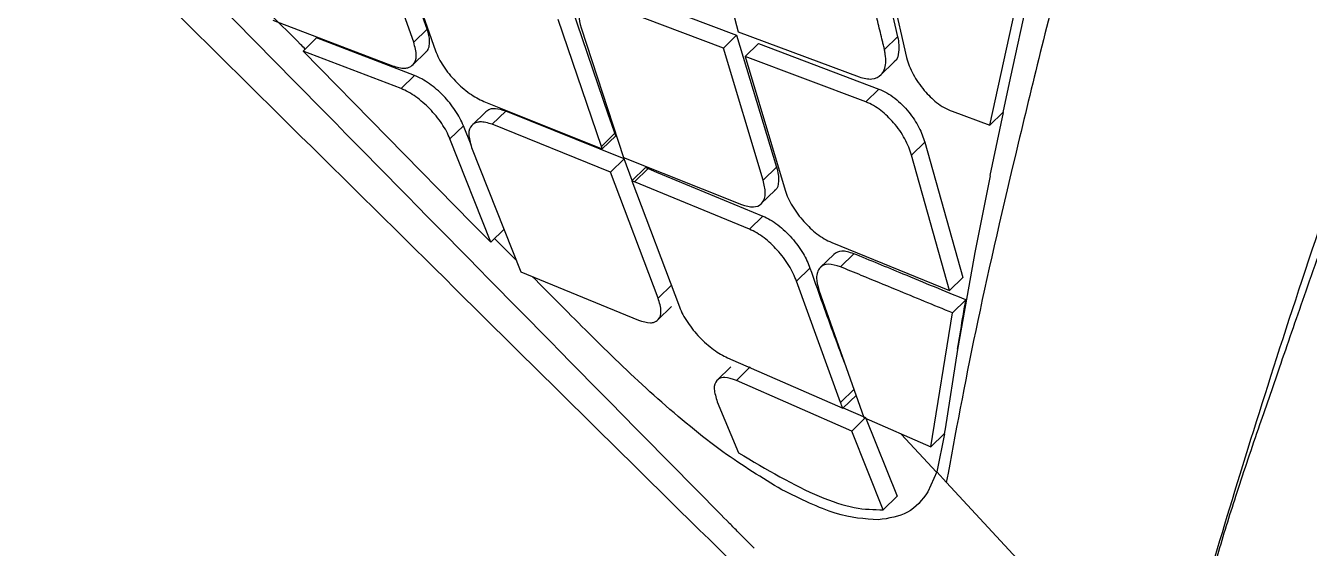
# Model space of a CAD drawing. Extents: x 525 to 613, y 487 to 635.
# Drawn here: x 602.229 to 603.524, y 575.983 to 576.51 of the extents above; entities that cross this region are included whole.
import ezdxf

# ---------------------------------------------------------------- set-up
doc = ezdxf.new("R2010")
doc.units = 0
doc.header["$MEASUREMENT"] = 0
doc.layers.add('1', color=4, linetype='Continuous')
doc.layers.add('STD TEST', color=3, linetype='Continuous')

# ---------------------------------------------------------------- blocks, each defined once
blk = doc.blocks.new('2023 VANGUARD')
at = {"layer": '1', "color": 3, "linetype": 'Continuous', "lineweight": 25}
for p, q in [((33.6743, -16.1846), (33.6286, -16.0552)), ((33.9518, -16.049), (33.9882, -16.1873)), ((34.1157, -16.0507), (34.1489, -16.1923)), ((33.6608, -16.1978), (33.6152, -16.0684)), ((33.6374, -16.0772), (33.6827, -16.2063)), ((34.1252, -16.0713), (34.158, -16.2133)), ((34.2418, -16.2814), (34.2751, -16.1308)), ((33.8662, -16.1452), (33.9864, -16.1908)), ((34.2825, -16.1428), (34.2623, -16.2341)), ((33.9731, -16.2038), (33.8528, -16.1583)), ((33.8572, -16.2714), (33.8202, -16.1627)), ((33.5185, -16.1756), (33.6393, -16.2215)), ((33.6608, -16.1978), (33.6743, -16.1846)), ((33.8501, -16.3029), (33.8065, -16.1748)), ((33.8295, -16.1833), (33.8725, -16.3142)), ((33.5492, -16.2068), (33.5627, -16.1935)), ((33.6615, -16.2313), (33.5627, -16.1935)), ((33.9864, -16.1908), (33.9731, -16.2038)), ((33.9864, -16.1908), (34.0267, -16.3238)), ((33.9882, -16.1873), (34.1102, -16.2328)), ((33.9952, -16.2121), (34.0085, -16.1992)), ((34.0085, -16.1991), (34.1301, -16.245)), ((34.1357, -16.2052), (34.1489, -16.1923)), ((33.7195, -16.3803), (33.5492, -16.2068)), ((33.648, -16.2446), (33.5492, -16.2068)), ((33.6597, -16.2207), (33.6732, -16.2074)), ((34.0133, -16.3369), (33.9731, -16.2038)), ((34.1168, -16.258), (33.9952, -16.2121)), ((33.9952, -16.2121), (34.0353, -16.3469)), ((34.1319, -16.2307), (34.1451, -16.2178)), ((33.648, -16.2446), (33.6615, -16.2313)), ((34.2623, -16.2341), (34.255, -16.2685)), ((34.1168, -16.258), (34.1301, -16.245)), ((33.7314, -16.2575), (33.851, -16.3053)), ((33.7334, -16.268), (33.7198, -16.2813)), ((33.74, -16.2806), (33.7536, -16.2674)), ((33.873, -16.3154), (33.7536, -16.2674)), ((33.8605, -16.2809), (33.8572, -16.2715)), ((34.2038, -16.2674), (34.2418, -16.2814)), ((34.2418, -16.2814), (34.255, -16.2685)), ((34.2553, -16.2686), (34.242, -16.3323)), ((33.7108, -16.282), (33.6973, -16.2953)), ((33.7186, -16.3014), (33.7108, -16.282)), ((33.8594, -16.3287), (33.74, -16.2806)), ((33.8501, -16.3029), (33.8636, -16.2896)), ((33.8636, -16.2896), (33.8605, -16.2809)), ((33.8645, -16.2921), (33.8636, -16.2896)), ((33.7385, -16.3995), (33.6973, -16.2953)), ((33.8645, -16.2921), (33.851, -16.3053)), ((34.163, -16.3117), (34.1762, -16.2987)), ((34.1762, -16.2987), (34.2148, -16.4351)), ((33.7191, -16.3039), (33.7687, -16.4293)), ((33.8594, -16.3287), (33.8729, -16.3154)), ((33.8725, -16.3141), (33.9913, -16.3615)), ((33.8812, -16.3372), (33.873, -16.3154)), ((34.2013, -16.4482), (34.163, -16.3117)), ((33.9073, -16.4558), (33.8594, -16.3287)), ((33.8809, -16.3375), (33.8945, -16.3242)), ((33.8836, -16.3386), (33.8972, -16.3253)), ((33.8945, -16.3242), (33.8972, -16.3253)), ((33.8972, -16.3253), (33.9056, -16.3288)), ((33.9056, -16.3288), (34.0129, -16.3732)), ((34.0133, -16.3369), (34.0267, -16.3238)), ((33.8836, -16.3386), (33.8809, -16.3375)), ((33.8809, -16.3375), (33.9287, -16.4648)), ((33.9994, -16.3864), (33.8836, -16.3386)), ((34.2421, -16.3325), (34.2268, -16.4098)), ((34.0114, -16.3606), (34.0249, -16.3474)), ((33.7195, -16.3803), (33.7385, -16.3995)), ((34.0129, -16.3732), (33.9994, -16.3864)), ((33.7521, -16.3862), (33.7385, -16.3995)), ((33.7643, -16.4181), (33.7422, -16.3959)), ((34.0824, -16.3998), (34.2013, -16.4482)), ((34.0844, -16.4118), (34.0709, -16.425)), ((34.0912, -16.4243), (34.1047, -16.4111)), ((34.2269, -16.4099), (34.2224, -16.4343)), ((33.7687, -16.4293), (33.8874, -16.478)), ((34.0469, -16.4388), (34.0605, -16.4256)), ((33.9073, -16.4558), (33.921, -16.4424)), ((34.0914, -16.5613), (34.0469, -16.4388)), ((34.2013, -16.4482), (34.2147, -16.4351)), ((34.2225, -16.4344), (34.2094, -16.5076)), ((34.0694, -16.4479), (34.1147, -16.5765)), ((34.2043, -16.4709), (34.2177, -16.4577)), ((33.9071, -16.4779), (33.9208, -16.4645)), ((34.1823, -16.6061), (34.2043, -16.4709)), ((34.2093, -16.5076), (34.1968, -16.5878)), ((33.9773, -16.5162), (34.0937, -16.5671)), ((33.9807, -16.5253), (33.9669, -16.5388)), ((33.9864, -16.5389), (34.0001, -16.5254)), ((34.1026, -16.59), (33.9864, -16.5389)), ((34.0914, -16.5613), (34.1052, -16.5478)), ((33.967, -16.5606), (33.9884, -16.612)), ((34.0937, -16.5671), (34.1074, -16.5537)), ((34.0941, -16.5667), (34.1164, -16.5765)), ((34.1026, -16.59), (34.1164, -16.5765)), ((34.1147, -16.5765), (34.1823, -16.6061)), ((34.1164, -16.5765), (34.1483, -16.6558)), ((34.1968, -16.5878), (34.196, -16.5927)), ((34.1344, -16.6694), (34.1026, -16.59)), ((34.1882, -16.6314), (34.1526, -16.5931)), ((34.1823, -16.6061), (34.196, -16.5927)), ((34.1963, -16.5929), (34.1883, -16.6313)), ((34.1883, -16.6313), (34.1795, -16.6514)), ((34.1981, -16.6418), (34.1883, -16.6313)), ((34.3697, -16.827), (34.1981, -16.6418)), ((34.1344, -16.6694), (34.1483, -16.6558))]:
    blk.add_line(p, q, dxfattribs=at)
at = {"layer": '1', "color": 3, "linetype": 'Continuous', "lineweight": 25, "flags": 128}
for points in [[(33.851, -16.3053), (33.8505, -16.304), (33.8501, -16.3029)], [(34.0042, -16.7083), (33.9959, -16.6999), (33.9893, -16.6933)]]:
    blk.add_lwpolyline(points, dxfattribs=at)
at = {"layer": '1', "color": 3, "linetype": 'Continuous', "lineweight": 25}
for points, knots in [([(26.8663, -9.7116), (26.937, -9.7812), (27.0812, -9.923), (27.2872, -10.1253), (27.4722, -10.3069), (27.6216, -10.4534), (27.7474, -10.5767), (27.8647, -10.6918), (27.9896, -10.8141), (28.1434, -10.965), (28.3305, -11.1483), (28.5539, -11.3673), (28.7978, -11.6064), (29.1727, -11.974), (29.664, -12.4562), (30.258, -13.0407), (30.9241, -13.6973), (31.6654, -14.4298), (32.3021, -15.0605), (32.756, -15.5099), (33.0391, -15.7902), (33.347, -16.0949), (33.6662, -16.4106), (33.8829, -16.6245), (33.9883, -16.7285)], [0, 0, 0, 0, 0.029767, 0.060688, 0.086611, 0.107534, 0.123455, 0.139475, 0.15683, 0.175896, 0.204115, 0.235405, 0.26976, 0.306593, 0.392938, 0.476282, 0.556631, 0.673578, 0.789035, 0.825555, 0.865273, 0.90861, 0.955567, 1, 1, 1, 1]), ([(33.9893, -16.6933), (33.9889, -16.6929), (33.9856, -16.6895), (33.9746, -16.6784), (33.9354, -16.6386), (33.7891, -16.4902), (33.2206, -15.9119), (32.0987, -14.7662), (31.072, -13.7471), (30.4807, -13.1602)], [0, 0, 0, 0, 0.000353, 0.002828, 0.009436, 0.033986, 0.128384, 0.498019, 1, 1, 1, 1]), ([(34.4345, -16.8379), (34.4456, -16.7984), (34.4679, -16.7194), (34.5097, -16.5834), (34.5588, -16.4306), (34.6176, -16.2588), (34.6898, -16.0689), (34.7712, -15.8583), (34.8637, -15.6362), (34.9793, -15.3549), (35.1221, -15.0114), (35.2893, -14.6043), (35.4569, -14.187), (35.6227, -13.7628), (35.7298, -13.4752), (35.7833, -13.3315)], [0, 0, 0, 0, 0.062561, 0.125095, 0.187382, 0.249789, 0.312754, 0.37631, 0.439124, 0.501607, 0.601699, 0.701611, 0.80118, 0.900668, 1, 1, 1, 1]), ([(35.7974, -13.3376), (35.753, -13.4569), (35.6619, -13.7015), (35.5224, -14.0599), (35.3791, -14.4202), (35.2369, -14.7692), (35.0974, -15.1067), (34.9892, -15.3677), (34.9101, -15.5598), (34.8559, -15.6912), (34.8036, -15.8187), (34.7541, -15.9407), (34.709, -16.0562), (34.6665, -16.1656), (34.6265, -16.2677), (34.5908, -16.3632), (34.561, -16.4474), (34.536, -16.5202), (34.5126, -16.5877), (34.4913, -16.6505), (34.4705, -16.7169), (34.454, -16.7813), (34.4408, -16.8204), (34.4348, -16.8382)], [0, 0, 0, 0, 0.082249, 0.168725, 0.250938, 0.337838, 0.421226, 0.501438, 0.538138, 0.573957, 0.608923, 0.645818, 0.681064, 0.714276, 0.751294, 0.786327, 0.81865, 0.848238, 0.87506, 0.90615, 0.934321, 0.970126, 1, 1, 1, 1]), ([(34.9422, -13.701), (34.9069, -13.853), (34.836, -14.1578), (34.723, -14.5984), (34.6107, -15.0213), (34.5135, -15.3772), (34.434, -15.669), (34.3714, -15.9017), (34.3151, -16.1175), (34.2664, -16.3144), (34.2255, -16.4934), (34.2072, -16.5924), (34.198, -16.6418)], [0, 0, 0, 0, 0.128088, 0.256805, 0.38361, 0.50883, 0.593009, 0.674921, 0.754537, 0.836904, 0.918629, 1, 1, 1, 1]), ([(34.1357, -16.2052), (34.1357, -16.2051), (34.1357, -16.2049), (34.1356, -16.2046), (34.1355, -16.2043), (34.1355, -16.2042), (34.1353, -16.2038), (34.1351, -16.2027), (34.1345, -16.2002), (34.1332, -16.1951), (34.1308, -16.185), (34.1258, -16.1646), (34.1161, -16.1233), (34.108, -16.0875), (34.1026, -16.0636)], [0, 0, 0, 0, 0.00186, 0.003746, 0.006646, 0.007663, 0.007781, 0.015489, 0.030909, 0.06177, 0.12357, 0.247489, 0.496607, 1, 1, 1, 1]), ([(33.5513, -16.2047), (33.5498, -16.2031), (33.5288, -16.1821), (33.5077, -16.1611), (33.4883, -16.1416)], [0, 0, 0, 0, 0.073946, 1, 1, 1, 1]), ([(33.8528, -16.1583), (33.8484, -16.1571), (33.8396, -16.1548), (33.8319, -16.1585), (33.8284, -16.1645), (33.8269, -16.1719), (33.8285, -16.1789), (33.8295, -16.1833)], [0, 0, 0, 0, 0.248673, 0.498768, 0.643403, 0.775236, 1, 1, 1, 1]), ([(33.6731, -16.2073), (33.6733, -16.2072), (33.675, -16.2063), (33.6763, -16.2026), (33.6774, -16.1956), (33.6755, -16.1888), (33.6743, -16.1846)], [0, 0, 0, 0, 0.030386, 0.315824, 0.572721, 1, 1, 1, 1]), ([(33.6393, -16.2215), (33.6437, -16.2228), (33.6486, -16.2242), (33.6531, -16.2238), (33.6564, -16.2232), (33.6613, -16.2202), (33.6646, -16.2121), (33.662, -16.2025), (33.6608, -16.1978)], [0, 0, 0, 0, 0.249217, 0.275037, 0.325673, 0.500962, 0.751745, 1, 1, 1, 1]), ([(34.1489, -16.1923), (34.1494, -16.1951), (34.1505, -16.2006), (34.1499, -16.2096), (34.1484, -16.2161), (34.1452, -16.2175), (34.145, -16.2176)], [0, 0, 0, 0, 0.252382, 0.49811, 0.969537, 1, 1, 1, 1]), ([(33.6827, -16.2063), (33.6837, -16.2089), (33.6858, -16.214), (33.6906, -16.222), (33.6963, -16.2297), (33.7027, -16.2371), (33.7097, -16.2437), (33.7196, -16.2517), (33.7267, -16.2552), (33.7314, -16.2575)], [0, 0, 0, 0, 0.130335, 0.256811, 0.379915, 0.50028, 0.623239, 0.749276, 1, 1, 1, 1]), ([(34.1102, -16.2328), (34.1147, -16.234), (34.1235, -16.2363), (34.1316, -16.232), (34.1357, -16.2257), (34.1373, -16.2188), (34.137, -16.2117), (34.1358, -16.2071), (34.1357, -16.2054), (34.1357, -16.2052)], [0, 0, 0, 0, 0.250074, 0.498675, 0.628283, 0.775268, 0.932805, 0.991476, 1, 1, 1, 1]), ([(34.158, -16.2133), (34.1588, -16.2161), (34.1604, -16.2216), (34.1644, -16.2302), (34.1696, -16.2386), (34.1773, -16.2487), (34.1863, -16.2574), (34.196, -16.2641), (34.2011, -16.2663), (34.2038, -16.2674)], [0, 0, 0, 0, 0.124951, 0.249802, 0.374855, 0.500386, 0.726802, 0.85762, 1, 1, 1, 1]), ([(33.7108, -16.282), (33.7098, -16.2795), (33.7077, -16.2745), (33.7029, -16.2667), (33.6972, -16.259), (33.6908, -16.2518), (33.6838, -16.2452), (33.6765, -16.2394), (33.6688, -16.2345), (33.664, -16.2324), (33.6615, -16.2313)], [0, 0, 0, 0, 0.127612, 0.252674, 0.375716, 0.497291, 0.616026, 0.739088, 0.866941, 1, 1, 1, 1]), ([(33.6973, -16.2953), (33.6962, -16.2927), (33.694, -16.2877), (33.6892, -16.2798), (33.6835, -16.2722), (33.6749, -16.2626), (33.6652, -16.2542), (33.6553, -16.2478), (33.6504, -16.2457), (33.648, -16.2446)], [0, 0, 0, 0, 0.129796, 0.256079, 0.379382, 0.500276, 0.738434, 0.866231, 1, 1, 1, 1]), ([(34.1301, -16.245), (34.1327, -16.2461), (34.1379, -16.2484), (34.146, -16.254), (34.1535, -16.2606), (34.1622, -16.2703), (34.1711, -16.2836), (34.1746, -16.2938), (34.1762, -16.2987)], [0, 0, 0, 0, 0.142932, 0.280393, 0.412562, 0.539643, 0.778339, 1, 1, 1, 1]), ([(34.163, -16.3117), (34.1621, -16.309), (34.1605, -16.3037), (34.1563, -16.2952), (34.1511, -16.2868), (34.1432, -16.2767), (34.134, -16.2679), (34.1244, -16.2613), (34.1194, -16.2591), (34.1168, -16.258)], [0, 0, 0, 0, 0.123472, 0.247794, 0.373354, 0.50053, 0.731312, 0.860973, 1, 1, 1, 1]), ([(33.7536, -16.2674), (33.75, -16.2662), (33.744, -16.2644), (33.7373, -16.2651), (33.7348, -16.2671), (33.7334, -16.2681)], [0, 0, 0, 0, 0.419608, 0.70214, 1, 1, 1, 1]), ([(33.74, -16.2806), (33.7356, -16.2793), (33.7306, -16.2779), (33.7261, -16.2783), (33.7229, -16.2789), (33.7182, -16.2818), (33.7151, -16.2898), (33.7177, -16.2992), (33.7191, -16.3039)], [0, 0, 0, 0, 0.249014, 0.280475, 0.333, 0.500883, 0.751759, 1, 1, 1, 1]), ([(34.0267, -16.3238), (34.0274, -16.3264), (34.0288, -16.3315), (34.0288, -16.3399), (34.0279, -16.3459), (34.0249, -16.3471), (34.0247, -16.3472)], [0, 0, 0, 0, 0.245664, 0.487825, 0.961682, 1, 1, 1, 1]), ([(33.9913, -16.3615), (33.9956, -16.3628), (34.0037, -16.3651), (34.0095, -16.3625), (34.0128, -16.3592), (34.0147, -16.3559), (34.016, -16.3485), (34.0143, -16.3414), (34.0132, -16.3369)], [0, 0, 0, 0, 0.24865, 0.473588, 0.499379, 0.642185, 0.773271, 1, 1, 1, 1]), ([(34.0353, -16.3469), (34.0363, -16.3496), (34.0382, -16.3549), (34.0427, -16.3632), (34.0481, -16.3713), (34.0562, -16.3811), (34.0655, -16.3898), (34.075, -16.3964), (34.0799, -16.3987), (34.0824, -16.3998)], [0, 0, 0, 0, 0.128241, 0.254119, 0.378115, 0.500845, 0.73368, 0.862654, 1, 1, 1, 1]), ([(34.0129, -16.3732), (34.0154, -16.3743), (34.0203, -16.3766), (34.028, -16.3818), (34.0354, -16.3881), (34.0423, -16.3952), (34.0484, -16.4029), (34.0554, -16.4133), (34.0585, -16.4207), (34.0605, -16.4256)], [0, 0, 0, 0, 0.136454, 0.268833, 0.397516, 0.522919, 0.645488, 0.765703, 1, 1, 1, 1]), ([(34.0469, -16.4388), (34.0459, -16.4363), (34.0439, -16.4311), (34.0394, -16.423), (34.0338, -16.4149), (34.0256, -16.405), (34.0162, -16.3964), (34.0066, -16.3898), (34.0018, -16.3876), (33.9994, -16.3864)], [0, 0, 0, 0, 0.127168, 0.252671, 0.377095, 0.501042, 0.736255, 0.864537, 1, 1, 1, 1]), ([(34.1047, -16.4111), (34.1003, -16.4097), (34.0918, -16.4071), (34.0869, -16.4103), (34.0845, -16.4119)], [0, 0, 0, 0, 0.51034, 1, 1, 1, 1]), ([(34.2177, -16.4577), (34.1966, -16.449), (34.1589, -16.4335), (34.1213, -16.4179), (34.1047, -16.4111)], [0, 0, 0, 0, 0.56, 1, 1, 1, 1]), ([(34.0605, -16.4256), (34.0681, -16.4471), (34.0794, -16.4795), (34.0914, -16.5111), (34.0953, -16.5217)], [0, 0, 0, 0, 0.665642, 1, 1, 1, 1]), ([(34.0912, -16.4243), (34.0869, -16.423), (34.0783, -16.4205), (34.071, -16.4239), (34.0678, -16.4295), (34.0665, -16.4367), (34.0683, -16.4436), (34.0694, -16.4479)], [0, 0, 0, 0, 0.248617, 0.499056, 0.644588, 0.776656, 1, 1, 1, 1]), ([(34.2043, -16.4709), (34.1854, -16.4631), (34.1547, -16.4505), (34.1171, -16.435), (34.0982, -16.4272), (34.0912, -16.4243)], [0, 0, 0, 0, 0.500002, 0.813762, 1, 1, 1, 1]), ([(34.0321, -16.6493), (34.0124, -16.6373), (33.9717, -16.6126), (33.9071, -16.5588), (33.8628, -16.5166), (33.8209, -16.4749), (33.7993, -16.4532), (33.7802, -16.434)], [0, 0, 0, 0, 0.236971, 0.490602, 0.736742, 0.766218, 1, 1, 1, 1]), ([(33.8874, -16.478), (33.8917, -16.4794), (33.8965, -16.481), (33.9009, -16.4807), (33.904, -16.4802), (33.9085, -16.4775), (33.9114, -16.4698), (33.9087, -16.4605), (33.9073, -16.4558)], [0, 0, 0, 0, 0.248868, 0.276958, 0.328417, 0.501049, 0.752285, 1, 1, 1, 1]), ([(34.2094, -16.5075), (34.2111, -16.4972), (34.2137, -16.4808), (34.2166, -16.464), (34.2177, -16.4577)], [0, 0, 0, 0, 0.627987, 1, 1, 1, 1]), ([(33.9287, -16.4648), (33.9298, -16.4674), (33.932, -16.4724), (33.9369, -16.4804), (33.9426, -16.4881), (33.949, -16.4954), (33.956, -16.5021), (33.9658, -16.5102), (33.9727, -16.5138), (33.9773, -16.5162)], [0, 0, 0, 0, 0.130658, 0.257142, 0.380061, 0.500226, 0.622991, 0.748884, 1, 1, 1, 1]), ([(33.9864, -16.5389), (33.9821, -16.5375), (33.9764, -16.5356), (33.9702, -16.5364), (33.9654, -16.5392), (33.9627, -16.5468), (33.9656, -16.556), (33.967, -16.5606)], [0, 0, 0, 0, 0.248835, 0.333176, 0.500935, 0.752118, 1, 1, 1, 1]), ([(34.0937, -16.5671), (34.0933, -16.566), (34.0925, -16.5641), (34.0918, -16.5621), (34.0914, -16.5613)], [0, 0, 0, 0, 0.560001, 1, 1, 1, 1]), ([(33.9884, -16.612), (34.0165, -16.6286), (34.0587, -16.6534), (34.1063, -16.669), (34.125, -16.6693), (34.1344, -16.6694)], [0, 0, 0, 0, 0.4993312, 0.7497415, 1, 1, 1, 1]), ([(34.1293, -16.6796), (34.1157, -16.6787), (34.0884, -16.677), (34.0509, -16.6585), (34.0321, -16.6493)], [0, 0, 0, 0, 0.499619, 1, 1, 1, 1]), ([(34.1795, -16.6514), (34.1735, -16.6594), (34.1618, -16.6748), (34.1399, -16.6781), (34.1293, -16.6796)], [0, 0, 0, 0, 0.512874, 1, 1, 1, 1])]:
    blk.add_open_spline(points, degree=3, knots=knots, dxfattribs=at)
blk = doc.blocks.new('2026 Vanguard')
at = {"layer": 'STD TEST', "color": 1}
blk.add_blockref('2023 VANGUARD', (44.1613, 88.209), dxfattribs=at)

msp = doc.modelspace()

# ---------------------------------------------------------------- block references
at = {"layer": '1'}
msp.add_blockref('2026 Vanguard', (524.7985, 504.4821), dxfattribs=at)

doc.saveas('drawing.dxf')
